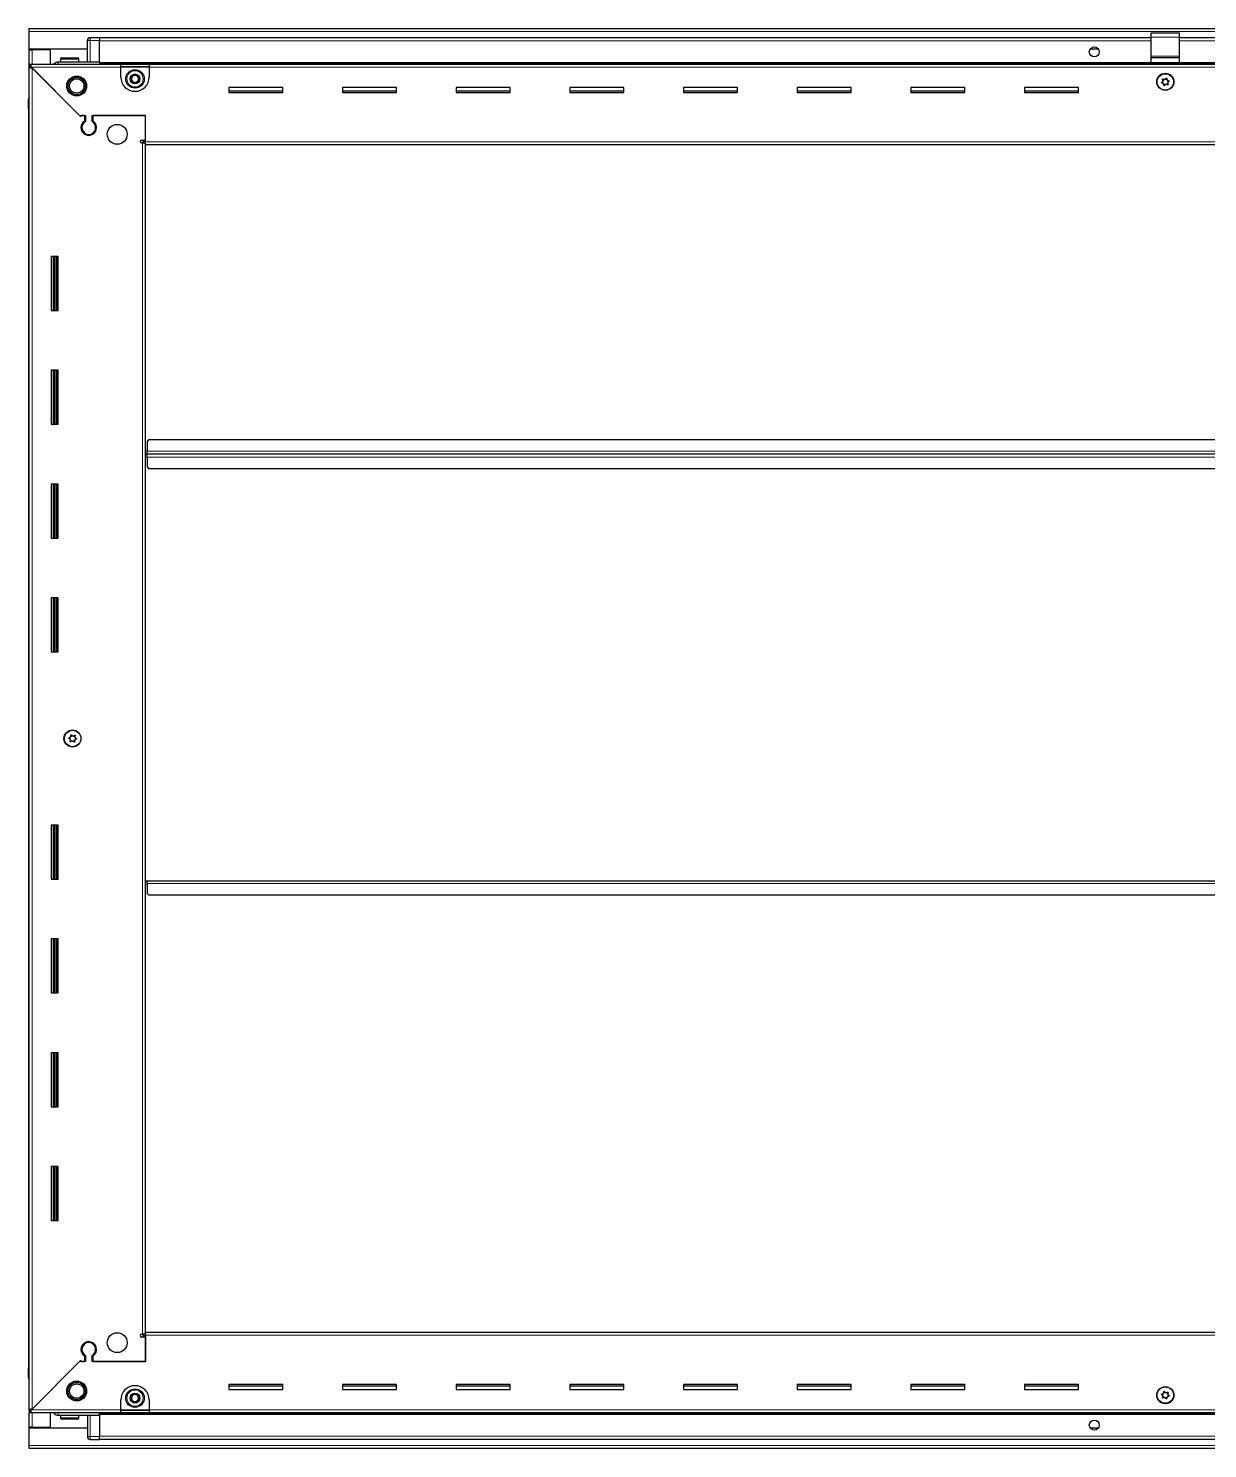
# Model space of a CAD drawing. Header units: millimetres. Extents: x 1132 to 6422, y -694 to 2181.
# Drawn here: x 4746 to 5576, y 948 to 1947 of the extents above; entities that cross this region are included whole.
import ezdxf

# ---------------------------------------------------------------- set-up
doc = ezdxf.new("R2010")
doc.units = ezdxf.units.MM

msp = doc.modelspace()

# ---------------------------------------------------------------- linework, layer by layer
at = {"color": 7, "linetype": 'Continuous', "lineweight": 25}
for p, q in [((4746.89, 1944.5), (4746.89, 1946.6)), ((4746.89, 1946.6), (6345.89, 1946.6)), ((4746.89, 1932.1), (4746.89, 1944.5)), ((4787.89, 1923.1), (4787.89, 1938.1)), ((4788.57, 1939.6), (4788.57, 1939.6)), ((4789.89, 1940.1), (4796.39, 1940.1)), ((4789.89, 1940.1), (4796.39, 1940.1)), ((4796.39, 1940.1), (4796.39, 1940.1)), ((4796.39, 1940.1), (4796.39, 1940.1)), ((4796.39, 1940.1), (4796.39, 1938.1)), ((5536.39, 1939.95), (4796.39, 1939.95)), ((4796.39, 1923.1), (4796.39, 1938.1)), ((5536.39, 1943.6), (5556.39, 1943.6)), ((5536.39, 1940.34), (5536.39, 1943.6)), ((5536.39, 1927.19), (5536.39, 1940.34)), ((5556.39, 1940.34), (5556.39, 1943.6)), ((5556.39, 1927.19), (5556.39, 1940.34)), ((6296.39, 1939.95), (5556.39, 1939.95)), ((4787.89, 1932.1), (4746.89, 1932.1)), ((4746.89, 1931.6), (4746.89, 1932.1)), ((4746.89, 1921.35), (4746.89, 1931.6)), ((4746.89, 1931.6), (4748.99, 1931.6)), ((4748.39, 1931.6), (4748.39, 1932.1)), ((4761.89, 1931.6), (4748.99, 1931.6)), ((4761.89, 1921.35), (4761.89, 1931.6)), ((5499.26, 1932.1), (5493.52, 1932.1)), ((4746.89, 1919.85), (4746.89, 1921.35)), ((4746.89, 1921.35), (4747.89, 1921.35)), ((4746.89, 1919.35), (4746.89, 1919.85)), ((4746.89, 1919.85), (4747.89, 1919.85)), ((4746.89, 974.85), (4746.89, 1919.35)), ((4748.39, 1919.35), (4746.89, 1919.35)), ((4747.89, 1921.35), (4811.39, 1921.35)), ((4747.89, 1919.85), (4747.89, 1921.35)), ((4748.49, 1919.25), (4782.39, 1885.35)), ((4783.09, 1884.65), (4748.99, 1918.75)), ((4767.39, 1923.1), (4796.39, 1923.1)), ((4768.89, 1925), (4768.89, 1923.1)), ((4769.69, 1925.8), (4781.09, 1925.8)), ((4781.89, 1923.1), (4781.89, 1925)), ((4796.39, 1923.1), (4796.39, 1922.6)), ((4796.39, 1921.95), (6296.39, 1921.95)), ((4811.39, 1919.25), (4811.39, 1921.35)), ((4811.39, 1921.35), (4831.39, 1921.35)), ((4811.39, 1919.85), (4831.39, 1919.85)), ((4811.39, 1912.35), (4811.39, 1919.25)), ((4831.39, 1921.35), (6261.39, 1921.35)), ((4831.39, 1921.35), (4831.39, 1919.25)), ((4831.39, 1919.25), (4831.39, 1912.35)), ((5536.39, 1926.1), (5536.39, 1927.19)), ((5536.39, 1926.1), (5556.39, 1926.1)), ((5536.39, 1922.6), (5536.39, 1926.1)), ((5536.39, 1922.6), (5556.39, 1922.6)), ((5540.39, 1922.6), (5540.39, 1921.95)), ((5542.89, 1921.95), (5542.89, 1922.6)), ((5549.89, 1921.95), (5549.89, 1922.6)), ((5552.39, 1921.95), (5552.39, 1922.6)), ((5556.39, 1926.1), (5556.39, 1927.19)), ((5556.39, 1922.6), (5556.39, 1926.1)), ((4925.39, 1905.1), (4887.39, 1905.1)), ((4887.39, 1905.1), (4887.39, 1901.6)), ((4925.39, 1902.35), (4887.39, 1902.35)), ((4887.39, 1901.6), (4925.39, 1901.6)), ((4925.39, 1901.6), (4925.39, 1905.1)), ((5005.39, 1905.1), (4967.39, 1905.1)), ((4967.39, 1905.1), (4967.39, 1901.6)), ((5005.39, 1902.35), (4967.39, 1902.35)), ((4967.39, 1901.6), (5005.39, 1901.6)), ((5005.39, 1901.6), (5005.39, 1905.1)), ((5085.39, 1905.1), (5047.39, 1905.1)), ((5047.39, 1905.1), (5047.39, 1901.6)), ((5085.39, 1902.35), (5047.39, 1902.35)), ((5047.39, 1901.6), (5085.39, 1901.6)), ((5085.39, 1901.6), (5085.39, 1905.1)), ((5165.39, 1905.1), (5127.39, 1905.1)), ((5127.39, 1905.1), (5127.39, 1901.6)), ((5165.39, 1902.35), (5127.39, 1902.35)), ((5127.39, 1901.6), (5165.39, 1901.6)), ((5165.39, 1901.6), (5165.39, 1905.1)), ((5245.39, 1905.1), (5207.39, 1905.1)), ((5207.39, 1905.1), (5207.39, 1901.6)), ((5245.39, 1902.35), (5207.39, 1902.35)), ((5207.39, 1901.6), (5245.39, 1901.6)), ((5245.39, 1901.6), (5245.39, 1905.1)), ((5325.39, 1905.1), (5287.39, 1905.1)), ((5287.39, 1905.1), (5287.39, 1901.6)), ((5325.39, 1902.35), (5287.39, 1902.35)), ((5287.39, 1901.6), (5325.39, 1901.6)), ((5325.39, 1901.6), (5325.39, 1905.1)), ((5405.39, 1905.1), (5367.39, 1905.1)), ((5367.39, 1905.1), (5367.39, 1901.6)), ((5405.39, 1902.35), (5367.39, 1902.35)), ((5367.39, 1901.6), (5405.39, 1901.6)), ((5405.39, 1901.6), (5405.39, 1905.1)), ((5485.39, 1905.1), (5447.39, 1905.1)), ((5447.39, 1905.1), (5447.39, 1901.6)), ((5485.39, 1902.35), (5447.39, 1902.35)), ((5447.39, 1901.6), (5485.39, 1901.6)), ((5485.39, 1901.6), (5485.39, 1905.1)), ((4746.39, 1896.6), (4746.39, 1890.1)), ((4746.39, 1890.1), (4746.39, 1896.6)), ((4746.39, 1890.1), (4746.39, 1890.1)), ((4746.89, 1890.1), (4746.39, 1890.1)), ((4746.54, 1890.1), (4746.54, 1004.1)), ((4782.39, 1885.35), (4786.59, 1885.35)), ((4783.79, 1885.35), (4783.09, 1884.65)), ((4785.89, 1885.35), (4783.79, 1885.35)), ((4785.89, 1885.35), (4785.89, 1881.46)), ((4786.59, 1885.35), (4786.59, 1881.07)), ((4791.19, 1885.35), (4828.89, 1885.35)), ((4791.19, 1881.07), (4791.19, 1885.35)), ((4791.89, 1881.46), (4791.89, 1885.35)), ((4828.89, 1885.35), (4791.89, 1885.35)), ((4828.89, 1866.7), (4828.89, 1885.35)), ((4828.89, 1868.1), (4828.89, 1885.35)), ((4786.89, 1872.49), (4786.89, 1871.73)), ((4826.04, 1868.1), (4828.89, 1868.1)), ((4826.79, 1866.1), (4826.04, 1866.1)), ((4826.79, 1866.1), (4828.89, 1866.1)), ((4828.89, 1867.1), (4826.89, 1867.1)), ((4826.89, 1867.1), (4826.89, 1866.1)), ((4828.89, 1864.6), (4828.89, 1866.7)), ((6263.89, 1864.6), (4828.89, 1864.6)), ((4828.89, 1029.6), (4828.89, 1864.6)), ((4767.39, 1786.1), (4762.39, 1786.1)), ((4762.39, 1786.1), (4762.39, 1748.1)), ((4764.54, 1748.1), (4764.54, 1786.1)), ((4766.33, 1748.1), (4766.33, 1786.1)), ((4766.37, 1748.1), (4766.37, 1786.1)), ((4767.39, 1748.1), (4767.39, 1786.1)), ((4762.39, 1748.1), (4767.39, 1748.1)), ((4767.39, 1706.1), (4762.39, 1706.1)), ((4762.39, 1706.1), (4762.39, 1668.1)), ((4764.54, 1668.1), (4764.54, 1706.1)), ((4766.33, 1668.1), (4766.33, 1706.1)), ((4766.37, 1668.1), (4766.37, 1706.1)), ((4767.39, 1668.1), (4767.39, 1706.1)), ((4762.39, 1668.1), (4767.39, 1668.1)), ((4829.89, 1649.95), (4829.64, 1649.95)), ((4829.64, 1649.95), (4829.64, 1647.1)), ((4830.89, 1657.1), (4829.89, 1656.1)), ((4829.89, 1656.1), (4829.89, 1649.2)), ((4829.89, 1647.1), (4829.89, 1649.2)), ((6261.89, 1657.1), (4830.89, 1657.1)), ((4829.64, 1647.1), (4828.89, 1647.1)), ((4829.64, 1647.1), (4829.64, 1644.25)), ((4829.64, 1644.25), (4829.89, 1644.25)), ((4829.89, 1645), (4829.89, 1647.1)), ((6262.89, 1647.1), (4829.89, 1647.1)), ((4829.89, 1645), (4829.89, 1638.1)), ((4829.89, 1638.1), (4830.89, 1637.1)), ((4830.89, 1637.1), (6261.89, 1637.1)), ((4767.39, 1626.1), (4762.39, 1626.1)), ((4762.39, 1626.1), (4762.39, 1588.1)), ((4764.54, 1588.1), (4764.54, 1626.1)), ((4766.33, 1588.1), (4766.33, 1626.1)), ((4766.37, 1588.1), (4766.37, 1626.1)), ((4767.39, 1588.1), (4767.39, 1626.1)), ((4762.39, 1588.1), (4767.39, 1588.1)), ((4767.39, 1546.1), (4762.39, 1546.1)), ((4762.39, 1546.1), (4762.39, 1508.1)), ((4764.54, 1508.1), (4764.54, 1546.1)), ((4766.33, 1508.1), (4766.33, 1546.1)), ((4766.37, 1508.1), (4766.37, 1546.1)), ((4767.39, 1508.1), (4767.39, 1546.1)), ((4762.39, 1508.1), (4767.39, 1508.1)), ((4767.39, 1386.1), (4762.39, 1386.1)), ((4762.39, 1386.1), (4762.39, 1348.1)), ((4764.54, 1348.1), (4764.54, 1386.1)), ((4766.33, 1348.1), (4766.33, 1386.1)), ((4766.37, 1348.1), (4766.37, 1386.1)), ((4767.39, 1348.1), (4767.39, 1386.1)), ((4762.39, 1348.1), (4767.39, 1348.1)), ((4828.89, 1347.1), (4829.64, 1347.1)), ((4829.64, 1347.1), (4829.64, 1344.25)), ((4829.64, 1344.25), (4829.89, 1344.25)), ((4829.89, 1345), (4829.89, 1347.1)), ((4829.89, 1347.1), (6262.89, 1347.1)), ((4829.89, 1345), (4829.89, 1338.1)), ((4829.89, 1338.1), (4830.89, 1337.1)), ((4830.89, 1337.1), (6261.89, 1337.1)), ((4767.39, 1306.1), (4762.39, 1306.1)), ((4762.39, 1306.1), (4762.39, 1268.1)), ((4764.54, 1268.1), (4764.54, 1306.1)), ((4766.33, 1268.1), (4766.33, 1306.1)), ((4766.37, 1268.1), (4766.37, 1306.1)), ((4767.39, 1268.1), (4767.39, 1306.1)), ((4762.39, 1268.1), (4767.39, 1268.1)), ((4767.39, 1226.1), (4762.39, 1226.1)), ((4762.39, 1226.1), (4762.39, 1188.1)), ((4764.54, 1188.1), (4764.54, 1226.1)), ((4766.33, 1188.1), (4766.33, 1226.1)), ((4766.37, 1188.1), (4766.37, 1226.1)), ((4767.39, 1188.1), (4767.39, 1226.1)), ((4762.39, 1188.1), (4767.39, 1188.1)), ((4767.39, 1146.1), (4762.39, 1146.1)), ((4762.39, 1146.1), (4762.39, 1108.1)), ((4764.54, 1108.1), (4764.54, 1146.1)), ((4766.33, 1108.1), (4766.33, 1146.1)), ((4766.37, 1108.1), (4766.37, 1146.1)), ((4767.39, 1108.1), (4767.39, 1146.1)), ((4762.39, 1108.1), (4767.39, 1108.1)), ((4828.89, 1027.5), (4828.89, 1029.6)), ((4828.89, 1029.6), (6263.89, 1029.6)), ((4786.89, 1022.48), (4786.89, 1021.72)), ((4826.04, 1028.1), (4826.79, 1028.1)), ((4828.89, 1026.1), (4826.04, 1026.1)), ((4828.89, 1028.1), (4826.79, 1028.1)), ((4826.89, 1028.1), (4826.89, 1027.1)), ((4826.89, 1027.1), (4828.89, 1027.1)), ((4828.89, 1027.5), (4828.89, 1008.85)), ((4828.89, 1008.85), (4828.89, 1026.1)), ((4748.99, 975.45), (4783.09, 1009.55)), ((4783.09, 1009.55), (4783.79, 1008.85)), ((4785.89, 1012.74), (4785.89, 1008.85)), ((4786.59, 1013.14), (4786.59, 1008.85)), ((4791.19, 1008.85), (4791.19, 1013.14)), ((4791.89, 1008.85), (4791.89, 1012.74)), ((4746.39, 1004.1), (4746.39, 1004.1)), ((4746.39, 997.6), (4746.39, 1004.1)), ((4746.39, 1004.1), (4746.39, 1004.1)), ((4746.39, 1004.1), (4746.39, 997.6)), ((4746.89, 1004.1), (4746.39, 1004.1)), ((4782.39, 1008.85), (4748.49, 974.95)), ((4786.59, 1008.85), (4782.39, 1008.85)), ((4783.79, 1008.85), (4785.89, 1008.85)), ((4828.89, 1008.85), (4791.19, 1008.85)), ((4791.89, 1008.85), (4828.89, 1008.85)), ((4746.89, 996.28), (4746.89, 996.28)), ((4925.39, 992.6), (4887.39, 992.6)), ((4887.39, 992.6), (4887.39, 989.1)), ((4887.39, 991.85), (4925.39, 991.85)), ((4887.39, 989.1), (4925.39, 989.1)), ((4925.39, 989.1), (4925.39, 992.6)), ((5005.39, 992.6), (4967.39, 992.6)), ((4967.39, 992.6), (4967.39, 989.1)), ((4967.39, 991.85), (5005.39, 991.85)), ((4967.39, 989.1), (5005.39, 989.1)), ((5005.39, 989.1), (5005.39, 992.6)), ((5085.39, 992.6), (5047.39, 992.6)), ((5047.39, 992.6), (5047.39, 989.1)), ((5047.39, 991.85), (5085.39, 991.85)), ((5047.39, 989.1), (5085.39, 989.1)), ((5085.39, 989.1), (5085.39, 992.6)), ((5165.39, 992.6), (5127.39, 992.6)), ((5127.39, 992.6), (5127.39, 989.1)), ((5127.39, 991.85), (5165.39, 991.85)), ((5127.39, 989.1), (5165.39, 989.1)), ((5165.39, 989.1), (5165.39, 992.6)), ((5245.39, 992.6), (5207.39, 992.6)), ((5207.39, 992.6), (5207.39, 989.1)), ((5207.39, 991.85), (5245.39, 991.85)), ((5207.39, 989.1), (5245.39, 989.1)), ((5245.39, 989.1), (5245.39, 992.6)), ((5325.39, 992.6), (5287.39, 992.6)), ((5287.39, 992.6), (5287.39, 989.1)), ((5287.39, 991.85), (5325.39, 991.85)), ((5287.39, 989.1), (5325.39, 989.1)), ((5325.39, 989.1), (5325.39, 992.6)), ((5405.39, 992.6), (5367.39, 992.6)), ((5367.39, 992.6), (5367.39, 989.1)), ((5367.39, 991.85), (5405.39, 991.85)), ((5367.39, 989.1), (5405.39, 989.1)), ((5405.39, 989.1), (5405.39, 992.6)), ((5485.39, 992.6), (5447.39, 992.6)), ((5447.39, 992.6), (5447.39, 989.1)), ((5447.39, 991.85), (5485.39, 991.85)), ((5447.39, 989.1), (5485.39, 989.1)), ((5485.39, 989.1), (5485.39, 992.6)), ((4811.39, 974.95), (4811.39, 981.85)), ((4831.39, 981.85), (4831.39, 974.95)), ((4746.89, 974.35), (4746.89, 974.85)), ((4748.39, 974.85), (4746.89, 974.85)), ((4746.89, 974.35), (4746.89, 972.85)), ((4747.89, 974.35), (4746.89, 974.35)), ((4746.89, 962.6), (4746.89, 972.85)), ((4747.89, 972.85), (4746.89, 972.85)), ((4747.89, 974.35), (4747.89, 972.85)), ((4811.39, 972.85), (4747.89, 972.85)), ((4761.89, 962.6), (4761.89, 972.85)), ((4767.39, 971.1), (4796.39, 971.1)), ((4768.89, 971.1), (4768.89, 969.2)), ((4781.89, 969.2), (4781.89, 971.1)), ((4787.89, 971.1), (4787.89, 956.1)), ((6296.39, 972.25), (4796.39, 972.25)), ((4796.39, 971.1), (4796.39, 971.6)), ((4796.39, 971.1), (4796.39, 956.1)), ((4811.39, 972.85), (4811.39, 974.95)), ((4831.39, 974.35), (4811.39, 974.35)), ((4831.39, 972.85), (4811.39, 972.85)), ((4831.39, 974.95), (4831.39, 972.85)), ((6261.39, 972.85), (4831.39, 972.85)), ((4748.99, 962.6), (4746.89, 962.6)), ((4746.89, 962.1), (4746.89, 962.6)), ((4746.89, 962.1), (4787.89, 962.1)), ((4746.89, 949.7), (4746.89, 962.1)), ((4748.39, 962.1), (4748.39, 962.6)), ((4748.99, 962.6), (4761.89, 962.6)), ((4773.47, 968.4), (4769.69, 968.4)), ((4781.09, 968.4), (4773.47, 968.4)), ((5493.52, 962.1), (5499.26, 962.1)), ((4746.89, 947.6), (4746.89, 949.7)), ((4787.89, 956.1), (4787.89, 956.1)), ((4789.89, 954.1), (4796.39, 954.1)), ((4789.89, 954.1), (4796.39, 954.1)), ((4796.39, 954.1), (4796.39, 956.1)), ((4796.39, 954.25), (6296.39, 954.25)), ((4796.39, 954.1), (4796.39, 954.1)), ((6345.89, 947.6), (4746.89, 947.6))]:
    msp.add_line(p, q, dxfattribs=at)
at = {"color": 8, "linetype": 'Continuous', "lineweight": 18}
for p, q in [((6345.89, 1944.5), (4746.89, 1944.5)), ((4787.89, 1938.1), (4789.89, 1938.1)), ((4789.89, 1940.1), (4789.89, 1938.1)), ((4789.89, 1938.1), (4789.89, 1923.1)), ((4796.39, 1938.1), (4789.89, 1938.1)), ((5536.39, 1940.34), (5556.39, 1940.34)), ((4748.99, 1931.6), (4748.99, 1932.1)), ((4748.99, 1921.35), (4748.99, 1931.6)), ((5536.39, 1937.95), (4796.39, 1937.95)), ((6296.39, 1937.95), (5556.39, 1937.95)), ((4811.39, 1919.25), (4748.49, 1919.25)), ((4748.99, 1918.75), (4748.99, 975.45)), ((4768.89, 1925), (4781.89, 1925)), ((5536.39, 1922.6), (4796.39, 1922.6)), ((6296.39, 1921.37), (4796.39, 1921.37)), ((4811.39, 1919.25), (4831.39, 1919.25)), ((6261.39, 1919.25), (4831.39, 1919.25)), ((5536.39, 1927.19), (5556.39, 1927.19)), ((5542.39, 1921.95), (5542.39, 1922.6)), ((5550.39, 1921.95), (5550.39, 1922.6)), ((6296.39, 1922.6), (5556.39, 1922.6)), ((4746.89, 1896.6), (4746.39, 1896.6)), ((4826.79, 1028.1), (4826.79, 1866.1)), ((4828.89, 1866.7), (6263.89, 1866.7)), ((4763.89, 1786.1), (4763.89, 1748.1)), ((4765.13, 1786.1), (4765.13, 1748.1)), ((4763.89, 1706.1), (4763.89, 1668.1)), ((4765.13, 1706.1), (4765.13, 1668.1)), ((6262.89, 1649.2), (4829.89, 1649.2)), ((4829.89, 1645), (6262.89, 1645)), ((4763.89, 1626.1), (4763.89, 1588.1)), ((4765.13, 1626.1), (4765.13, 1588.1)), ((4763.89, 1546.1), (4763.89, 1508.1)), ((4765.13, 1546.1), (4765.13, 1508.1)), ((4763.89, 1386.1), (4763.89, 1348.1)), ((4765.13, 1386.1), (4765.13, 1348.1)), ((4829.89, 1345), (6262.89, 1345)), ((4763.89, 1306.1), (4763.89, 1268.1)), ((4765.13, 1306.1), (4765.13, 1268.1)), ((4763.89, 1226.1), (4763.89, 1188.1)), ((4765.13, 1226.1), (4765.13, 1188.1)), ((4763.89, 1146.1), (4763.89, 1108.1)), ((4765.13, 1146.1), (4765.13, 1108.1)), ((6263.89, 1027.5), (4828.89, 1027.5)), ((4746.89, 997.6), (4746.39, 997.6)), ((4748.49, 974.95), (4811.39, 974.95)), ((4748.99, 962.6), (4748.99, 972.85)), ((4773.2, 969.2), (4768.89, 969.2)), ((4781.89, 969.2), (4773.2, 969.2)), ((4789.89, 956.1), (4789.89, 971.1)), ((4796.39, 972.84), (6296.39, 972.84)), ((4796.39, 971.6), (6296.39, 971.6)), ((4831.39, 974.95), (4811.39, 974.95)), ((4831.39, 974.95), (6261.39, 974.95)), ((4748.99, 962.1), (4748.99, 962.6)), ((6345.89, 949.7), (4746.89, 949.7)), ((4787.89, 956.1), (4789.89, 956.1)), ((4789.89, 954.1), (4789.89, 956.1)), ((4796.39, 956.1), (4789.89, 956.1)), ((4796.39, 956.25), (6296.39, 956.25))]:
    msp.add_line(p, q, dxfattribs=at)
at = {"color": 7, "linetype": 'Continuous', "lineweight": 25}
for centre, radius in [((5496.39, 1930.1), 3.5), ((4780.39, 1906.1), 7), ((4780.39, 1906.1), 6.02), ((4780.39, 1906.1), 5.1), ((4821.39, 1911.1), 6.5), ((4821.39, 1911.1), 3.46), ((5546.39, 1909.1), 6), ((5546.39, 1908.95), 5.79), ((5546.39, 1908.95), 1.85), ((4808.89, 1872.1), 7), ((4777.39, 1447.1), 6), ((4777.54, 1447.1), 5.78), ((4777.54, 1447.1), 1.85), ((4808.89, 1022.1), 7), ((4780.39, 988.1), 7), ((4780.39, 988.1), 6.02), ((4780.39, 988.1), 5.1), ((4821.39, 983.1), 6.5), ((5546.39, 985.1), 6), ((5546.39, 985.25), 5.79), ((4821.39, 983.1), 3.46), ((5546.39, 985.25), 1.85), ((5496.39, 964.1), 3.5)]:
    msp.add_circle(centre, radius, dxfattribs=at)
at = {"color": 8, "linetype": 'Continuous', "lineweight": 18}
for centre in [(4821.39, 1911.1), (4821.39, 983.1)]:
    msp.add_circle(centre, 5.7, dxfattribs=at)
at = {"color": 7, "linetype": 'Continuous', "lineweight": 25}
for centre, radius, start, end in [((4789.89, 1938.1), 2, 90, 180), ((4789.89, 1938.1), 2, 123.94202, 131.40962), ((4789.89, 1938.1), 2, 90, 108.58003), ((4769.69, 1925), 0.8, 90, 180), ((4781.09, 1925), 0.8, 0, 90), ((4787.69, 1923.3), 0.2, 270, 0), ((4821.39, 1912.35), 10, 180, 270), ((4821.39, 1911.1), 2.5, 134.01559, 194.01559), ((4821.39, 1911.1), 2.5, 194.01559, 254.01559), ((4821.39, 1911.1), 2.5, 74.01559, 134.01559), ((4821.39, 1911.1), 2.5, 254.01559, 314.01559), ((4821.39, 1912.35), 10, 270, 0), ((4821.39, 1911.1), 2.5, 14.01559, 74.01559), ((4821.39, 1911.1), 2.5, 314.01559, 14.01559), ((4748.39, 1896.6), 2, 138.59038, 180), ((4788.89, 1876.85), 5.5, 123.05573, 56.94427), ((4788.89, 1876.85), 4.8, 118.63099, 61.36901), ((4826.04, 1867.1), 1, 90, 270), ((4788.89, 1017.35), 5.5, 303.05573, 236.94427), ((4788.89, 1017.35), 4.8, 298.63099, 241.36901), ((4826.04, 1027.1), 1, 90, 270), ((4748.39, 997.6), 2, 180, 221.40962), ((4821.39, 981.85), 10, 90, 180), ((4821.39, 981.85), 10, 0, 90), ((4821.39, 983.1), 2.5, 127.47401, 187.47401), ((4821.39, 983.1), 2.5, 187.47401, 247.47401), ((4821.39, 983.1), 2.5, 67.47401, 127.47401), ((4821.39, 983.1), 2.5, 247.47401, 307.47401), ((4821.39, 983.1), 2.5, 7.47401, 67.47401), ((4821.39, 983.1), 2.5, 307.47401, 7.47401), ((4769.69, 969.2), 0.8, 180, 270), ((4781.09, 969.2), 0.8, 270, 360), ((4787.69, 970.9), 0.2, 0, 90), ((4789.89, 956.1), 2, 180, 270), ((4789.89, 956.1), 2, 180, 270)]:
    msp.add_arc(centre, radius, start, end, dxfattribs=at)
for points, knots in [([(4746.89, 1919.35), (4746.92, 1919.31), (4746.97, 1919.22), (4747.36, 1919.09), (4747.92, 1918.95), (4748.5, 1918.84), (4748.87, 1918.78), (4748.99, 1918.75)], [0, 0, 0, 0, 0.230255, 0.448522, 0.666786, 0.88505, 1, 1, 1, 1]), ([(4748.49, 1919.25), (4748.44, 1919.51), (4748.36, 1920), (4748.22, 1920.64), (4748.09, 1921.11), (4747.98, 1921.33), (4747.91, 1921.35), (4747.89, 1921.35)], [0, 0, 0, 0, 0.230255, 0.448522, 0.666786, 0.88505, 1, 1, 1, 1]), ([(4764.18, 1921.35), (4764.3, 1921.55), (4764.68, 1922.2), (4765.84, 1922.91), (4766.87, 1923.04), (4767.39, 1923.1)], [0, 0, 0, 0, 0.18225, 0.591125, 1, 1, 1, 1]), ([(4796.39, 1923.1), (4796.39, 1923.07), (4796.39, 1922.99), (4796.39, 1922.37), (4796.39, 1921.81), (4796.39, 1921.44), (4796.39, 1921.43)], [0, 0, 0, 0, 0.330266, 0.660532, 0.990799, 1, 1, 1, 1]), ([(4818.62, 1911.9), (4818.99, 1912.26), (4819.68, 1912.93), (4820.37, 1913.59), (4820.69, 1913.91)], [0, 0, 0, 0, 0.534686, 1, 1, 1, 1]), ([(4819.31, 1909.1), (4819.23, 1909.43), (4819.03, 1910.23), (4818.79, 1911.2), (4818.65, 1911.78), (4818.62, 1911.9)], [0, 0, 0, 0, 0.362901, 0.866875, 1, 1, 1, 1]), ([(4822.09, 1908.3), (4821.59, 1908.45), (4820.67, 1908.71), (4819.74, 1908.98), (4819.31, 1909.1)], [0, 0, 0, 0, 0.5346859, 1, 1, 1, 1]), ([(4820.69, 1913.91), (4821.19, 1913.76), (4822.11, 1913.5), (4823.04, 1913.23), (4823.47, 1913.11)], [0, 0, 0, 0, 0.5346859, 1, 1, 1, 1]), ([(4824.17, 1910.31), (4823.8, 1909.95), (4823.1, 1909.28), (4822.41, 1908.61), (4822.09, 1908.3)], [0, 0, 0, 0, 0.534686, 1, 1, 1, 1]), ([(4823.47, 1913.11), (4823.5, 1912.99), (4823.64, 1912.41), (4823.88, 1911.44), (4824.08, 1910.64), (4824.17, 1910.31)], [0, 0, 0, 0, 0.133125, 0.637099, 1, 1, 1, 1]), ([(5544.51, 1911.03), (5544.5, 1911.02), (5544.48, 1910.99), (5544.47, 1910.94), (5544.48, 1910.79), (5544.58, 1910.42), (5544.72, 1909.89), (5544.55, 1909.28), (5544.19, 1908.91), (5543.89, 1908.66), (5543.72, 1908.5), (5543.66, 1908.42), (5543.65, 1908.38), (5543.66, 1908.35), (5543.67, 1908.32), (5543.73, 1908.27), (5543.98, 1908.18), (5544.44, 1908.07), (5545.08, 1907.76), (5545.33, 1907.09), (5545.39, 1906.62), (5545.46, 1906.36), (5545.5, 1906.31), (5545.53, 1906.29), (5545.56, 1906.28), (5545.6, 1906.29), (5545.64, 1906.3), (5545.71, 1906.35), (5545.87, 1906.5), (5546.14, 1906.77), (5546.55, 1907.09), (5547.17, 1907.2), (5547.68, 1907.01), (5548.05, 1906.88), (5548.19, 1906.86), (5548.25, 1906.87), (5548.28, 1906.88), (5548.3, 1906.92), (5548.31, 1906.97), (5548.3, 1907.12), (5548.2, 1907.49), (5548.06, 1908.01), (5548.23, 1908.62), (5548.59, 1909), (5548.89, 1909.25), (5549.07, 1909.41), (5549.12, 1909.49), (5549.13, 1909.53), (5549.13, 1909.56), (5549.11, 1909.59), (5549.06, 1909.63), (5548.81, 1909.73), (5548.34, 1909.84), (5547.7, 1910.15), (5547.45, 1910.81), (5547.39, 1911.29), (5547.32, 1911.54), (5547.28, 1911.6), (5547.25, 1911.62), (5547.22, 1911.63), (5547.19, 1911.62), (5547.15, 1911.6), (5547.08, 1911.56), (5546.91, 1911.41), (5546.64, 1911.14), (5546.24, 1910.82), (5545.61, 1910.71), (5545.1, 1910.89), (5544.73, 1911.03), (5544.59, 1911.05), (5544.53, 1911.04), (5544.51, 1911.03), (5544.51, 1911.03)], [0, 0, 0, 0, 0.002009, 0.00442, 0.009365, 0.025528, 0.067705, 0.095786, 0.124646, 0.150342, 0.160519, 0.163394, 0.165697, 0.167245, 0.168874, 0.17077, 0.178606, 0.211994, 0.249994, 0.287995, 0.321383, 0.329219, 0.331115, 0.332744, 0.334292, 0.336217, 0.338535, 0.341318, 0.349662, 0.375358, 0.404217, 0.432298, 0.474475, 0.490639, 0.496669, 0.49844, 0.5, 0.502009, 0.50442, 0.509365, 0.525528, 0.567705, 0.595786, 0.624646, 0.650342, 0.660519, 0.663394, 0.665697, 0.667245, 0.668874, 0.67077, 0.678606, 0.711994, 0.749994, 0.787995, 0.821383, 0.829219, 0.831115, 0.832744, 0.834292, 0.836217, 0.838535, 0.841318, 0.849662, 0.875358, 0.904217, 0.932298, 0.974475, 0.990639, 0.996669, 0.99844, 1, 1, 1, 1]), ([(4779.18, 1449.38), (4779.17, 1449.38), (4779.14, 1449.39), (4779.08, 1449.39), (4778.94, 1449.35), (4778.6, 1449.18), (4778.12, 1448.93), (4777.48, 1448.97), (4777.05, 1449.25), (4776.74, 1449.49), (4776.54, 1449.63), (4776.46, 1449.66), (4776.41, 1449.67), (4776.38, 1449.65), (4776.36, 1449.63), (4776.32, 1449.57), (4776.28, 1449.31), (4776.27, 1448.83), (4776.1, 1448.14), (4775.5, 1447.76), (4775.05, 1447.6), (4774.82, 1447.48), (4774.77, 1447.42), (4774.75, 1447.4), (4774.75, 1447.36), (4774.77, 1447.33), (4774.79, 1447.3), (4774.85, 1447.24), (4775.03, 1447.1), (4775.35, 1446.9), (4775.75, 1446.57), (4775.99, 1445.98), (4775.91, 1445.44), (4775.86, 1445.06), (4775.86, 1444.91), (4775.88, 1444.85), (4775.91, 1444.83), (4775.94, 1444.82), (4776, 1444.82), (4776.14, 1444.86), (4776.48, 1445.03), (4776.97, 1445.27), (4777.6, 1445.24), (4778.04, 1444.96), (4778.34, 1444.72), (4778.54, 1444.58), (4778.63, 1444.55), (4778.67, 1444.54), (4778.7, 1444.55), (4778.72, 1444.58), (4778.76, 1444.64), (4778.8, 1444.9), (4778.81, 1445.38), (4778.98, 1446.07), (4779.58, 1446.45), (4780.03, 1446.61), (4780.27, 1446.73), (4780.31, 1446.78), (4780.33, 1446.81), (4780.33, 1446.85), (4780.31, 1446.88), (4780.29, 1446.91), (4780.23, 1446.97), (4780.05, 1447.11), (4779.73, 1447.31), (4779.33, 1447.64), (4779.09, 1448.23), (4779.17, 1448.77), (4779.23, 1449.15), (4779.22, 1449.3), (4779.2, 1449.36), (4779.18, 1449.37), (4779.18, 1449.38)], [0, 0, 0, 0, 0.002009, 0.00442, 0.009365, 0.025528, 0.067705, 0.095786, 0.124646, 0.150342, 0.160519, 0.163394, 0.165697, 0.167245, 0.168874, 0.17077, 0.178606, 0.211994, 0.249994, 0.287995, 0.321383, 0.329219, 0.331115, 0.332744, 0.334292, 0.336217, 0.338535, 0.341318, 0.349662, 0.375358, 0.404217, 0.432298, 0.474475, 0.490639, 0.496669, 0.49844, 0.5, 0.502009, 0.50442, 0.509365, 0.525528, 0.567705, 0.595786, 0.624646, 0.650342, 0.660519, 0.663394, 0.665697, 0.667245, 0.668874, 0.67077, 0.678606, 0.711994, 0.749994, 0.787995, 0.821383, 0.829219, 0.831115, 0.832744, 0.834292, 0.836217, 0.838535, 0.841318, 0.849662, 0.875358, 0.904217, 0.932298, 0.974475, 0.990639, 0.996669, 0.99844, 1, 1, 1, 1]), ([(4818.72, 984.21), (4818.82, 984.29), (4819.3, 984.65), (4820.09, 985.26), (4820.74, 985.76), (4821.02, 985.97)], [0, 0, 0, 0, 0.133125, 0.637099, 1, 1, 1, 1]), ([(4819.1, 981.35), (4819.03, 981.86), (4818.91, 982.82), (4818.78, 983.77), (4818.72, 984.21)], [0, 0, 0, 0, 0.534686, 1, 1, 1, 1]), ([(4821.77, 980.24), (4821.29, 980.44), (4820.4, 980.81), (4819.51, 981.18), (4819.1, 981.35)], [0, 0, 0, 0, 0.534686, 1, 1, 1, 1]), ([(4821.02, 985.97), (4821.49, 985.77), (4822.38, 985.4), (4823.27, 985.03), (4823.68, 984.86)], [0, 0, 0, 0, 0.534686, 1, 1, 1, 1]), ([(4824.06, 982), (4823.78, 981.79), (4823.13, 981.29), (4822.34, 980.68), (4821.87, 980.32), (4821.77, 980.24)], [0, 0, 0, 0, 0.362901, 0.866875, 1, 1, 1, 1]), ([(4823.68, 984.86), (4823.75, 984.35), (4823.87, 983.39), (4824, 982.44), (4824.06, 982)], [0, 0, 0, 0, 0.534686, 1, 1, 1, 1]), ([(5544.51, 983.18), (5544.52, 983.18), (5544.54, 983.16), (5544.6, 983.16), (5544.74, 983.18), (5545.1, 983.32), (5545.61, 983.5), (5546.24, 983.39), (5546.64, 983.07), (5546.92, 982.79), (5547.09, 982.63), (5547.18, 982.59), (5547.22, 982.58), (5547.25, 982.59), (5547.28, 982.61), (5547.32, 982.66), (5547.39, 982.92), (5547.45, 983.39), (5547.7, 984.06), (5548.34, 984.37), (5548.81, 984.48), (5549.06, 984.57), (5549.11, 984.62), (5549.13, 984.65), (5549.13, 984.68), (5549.12, 984.71), (5549.1, 984.75), (5549.05, 984.82), (5548.88, 984.97), (5548.59, 985.21), (5548.23, 985.58), (5548.06, 986.19), (5548.2, 986.72), (5548.3, 987.1), (5548.31, 987.25), (5548.29, 987.3), (5548.28, 987.33), (5548.24, 987.35), (5548.18, 987.35), (5548.04, 987.33), (5547.68, 987.19), (5547.17, 987.01), (5546.55, 987.12), (5546.14, 987.44), (5545.87, 987.72), (5545.69, 987.88), (5545.6, 987.92), (5545.56, 987.93), (5545.53, 987.92), (5545.5, 987.9), (5545.46, 987.84), (5545.39, 987.59), (5545.33, 987.11), (5545.08, 986.45), (5544.44, 986.14), (5543.98, 986.03), (5543.73, 985.93), (5543.67, 985.89), (5543.66, 985.86), (5543.65, 985.83), (5543.66, 985.79), (5543.68, 985.76), (5543.73, 985.69), (5543.9, 985.54), (5544.19, 985.3), (5544.55, 984.92), (5544.72, 984.31), (5544.58, 983.79), (5544.48, 983.41), (5544.47, 983.26), (5544.49, 983.21), (5544.5, 983.19), (5544.51, 983.18)], [0, 0, 0, 0, 0.002009, 0.00442, 0.009365, 0.025528, 0.067705, 0.095786, 0.124646, 0.150342, 0.160519, 0.163394, 0.165697, 0.167245, 0.168874, 0.17077, 0.178606, 0.211994, 0.249994, 0.287995, 0.321383, 0.329219, 0.331115, 0.332744, 0.334292, 0.336217, 0.338535, 0.341318, 0.349662, 0.375358, 0.404217, 0.432298, 0.474475, 0.490639, 0.496669, 0.49844, 0.5, 0.502009, 0.50442, 0.509365, 0.525528, 0.567705, 0.595786, 0.624646, 0.650342, 0.660519, 0.663394, 0.665697, 0.667245, 0.668874, 0.67077, 0.678606, 0.711994, 0.749994, 0.787995, 0.821383, 0.829219, 0.831115, 0.832744, 0.834292, 0.836217, 0.838535, 0.841318, 0.849662, 0.875358, 0.904217, 0.932298, 0.974475, 0.990639, 0.996669, 0.99844, 1, 1, 1, 1]), ([(4748.99, 975.45), (4748.74, 975.41), (4748.24, 975.32), (4747.6, 975.19), (4747.14, 975.05), (4746.92, 974.94), (4746.9, 974.88), (4746.89, 974.85)], [0, 0, 0, 0, 0.230255, 0.448522, 0.666786, 0.88505, 1, 1, 1, 1]), ([(4747.89, 972.85), (4747.94, 972.88), (4748.03, 972.93), (4748.16, 973.33), (4748.29, 973.88), (4748.4, 974.46), (4748.47, 974.83), (4748.49, 974.95)], [0, 0, 0, 0, 0.230255, 0.448522, 0.666786, 0.88505, 1, 1, 1, 1]), ([(4764.18, 972.85), (4764.3, 972.65), (4764.68, 972.01), (4765.84, 971.3), (4766.87, 971.17), (4767.39, 971.1)], [0, 0, 0, 0, 0.1822499, 0.5911249, 1, 1, 1, 1]), ([(4796.39, 971.1), (4796.39, 971.14), (4796.39, 971.22), (4796.39, 971.84), (4796.39, 972.41), (4796.39, 972.81), (4796.39, 972.84)], [0, 0, 0, 0, 0.3242788, 0.6485576, 0.9728365, 1, 1, 1, 1])]:
    msp.add_open_spline(points, degree=3, knots=knots, dxfattribs=at)
for points in [[(4748.49, 1919.25), (4748.44, 1919.33), (4748.34, 1919.49), (4748.19, 1919.69), (4748.04, 1919.83), (4747.94, 1919.85), (4747.89, 1919.85)], [(4748.39, 1919.35), (4748.4, 1919.3), (4748.42, 1919.2), (4748.56, 1919.05), (4748.76, 1918.9), (4748.91, 1918.8), (4748.99, 1918.75)], [(4747.89, 974.35), (4747.94, 974.36), (4748.04, 974.38), (4748.19, 974.52), (4748.34, 974.72), (4748.44, 974.88), (4748.49, 974.95)], [(4748.99, 975.45), (4748.91, 975.4), (4748.76, 975.3), (4748.56, 975.15), (4748.42, 975), (4748.4, 974.9), (4748.39, 974.85)]]:
    msp.add_open_spline(points, degree=3, dxfattribs=at)
at = {"color": 8, "linetype": 'Continuous', "lineweight": 18}
for points, knots in [([(4767.39, 1923.1), (4767.39, 1923.06), (4767.39, 1922.99), (4767.39, 1922.55), (4767.39, 1922.09), (4767.39, 1921.68), (4767.39, 1921.41), (4767.39, 1921.35)], [0, 0, 0, 0, 0.3597529, 0.5534142, 0.7511852, 0.9489563, 1, 1, 1, 1]), ([(4767.39, 971.1), (4767.39, 971.15), (4767.39, 971.22), (4767.39, 971.66), (4767.39, 972.11), (4767.39, 972.53), (4767.39, 972.8), (4767.39, 972.85)], [0, 0, 0, 0, 0.359753, 0.553414, 0.751185, 0.948956, 1, 1, 1, 1])]:
    msp.add_open_spline(points, degree=3, knots=knots, dxfattribs=at)

doc.saveas('drawing.dxf')
